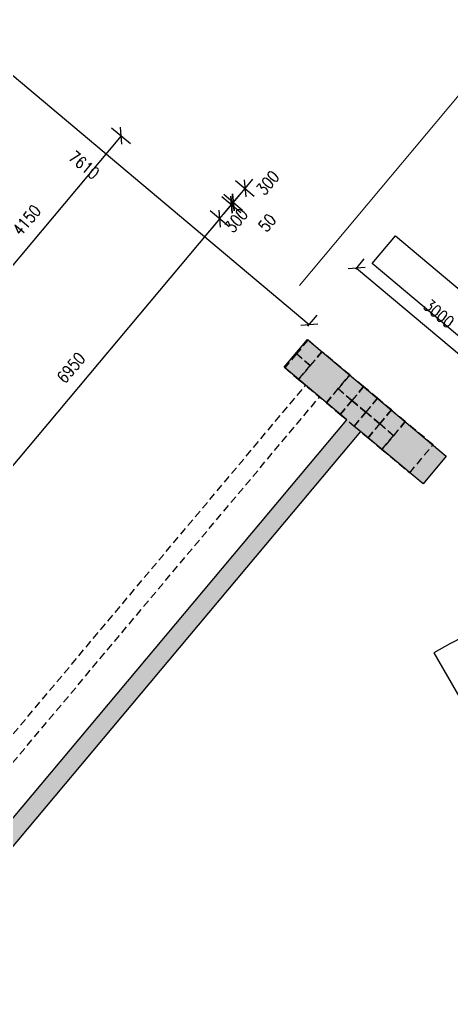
# Model space of a CAD drawing. Header units: millimetres. Extents: x 833220848 to 834439174, y 817676276 to 818025844.
# Drawn here: x 834242736 to 834249887, y 817919072 to 817935253 of the extents above; entities that cross this region are included whole.
import ezdxf

# ---------------------------------------------------------------- set-up
doc = ezdxf.new("R2010")
doc.units = ezdxf.units.MM
doc.header["$LTSCALE"] = 1000
doc.header["$MEASUREMENT"] = 0
doc.linetypes.add('HIDDEN2', pattern=[0.1875, 0.125, -0.0625])
for name, color, linetype in [('3B52X-MAGP-P-L000$0$VPA240_road curb', 1, 'Continuous'), ('3B52X_GBP_amendmentC', 150, 'Continuous'), ('Layer 1', 7, 'Continuous'), ('VPA050_Marks', 1, 'Continuous'), ('VPA064_C231', 231, 'HIDDEN2')]:
    doc.layers.add(name, color=color, linetype=linetype)
doc.layers.add('fill', color=1, linetype='Continuous', plot=False)
doc.layers.add('VPA031_Dimension GF', color=6, linetype='Continuous', lineweight=13)
doc.styles.add('RLP-SIMPLEX', font='SIMPLEX.shx', dxfattribs={"width": 0.8})
doc.dimstyles.new('VP-SIMPLEX_D200', dxfattribs={"dimscale": 200, "dimtxt": 1, "dimasz": 1, "dimexe": 1, "dimexo": 1, "dimgap": 1, "dimtad": 1, "dimdec": 1, "dimdsep": 46, "dimtxsty": 'RLP-SIMPLEX', "dimblk": 'OBLIQUE', "dimcen": 1, "dimclrd": 1, "dimclre": 1, "dimclrt": 256, "dimadec": 1, "dimazin": 2, "dimtfac": 1, "dimtdec": 1, "dimtix": 1, "dimtmove": 2, "dimatfit": 1, "dimfxl": 0, "dimtolj": 1, "dimtzin": 0, "dimarcsym": 0})

# ---------------------------------------------------------------- blocks, each defined once
blk = doc.blocks.new('_Oblique')
at = {"color": 0, "linetype": 'ByBlock', "lineweight": -2}
blk.add_line((-0.5, -0.5), (0.5, 0.5), dxfattribs=at)
blk = doc.blocks.new('*D79')
at = {"layer": 'VPA031_Dimension GF', "color": 1, "lineweight": -2}
for p, q in [((834241682, 817935073), (834241832, 817935253)), ((834241704, 817935099), (834247533, 817930208)), ((834247511, 817930181), (834247662, 817930361))]:
    blk.add_line(p, q, dxfattribs=at)
at = {"layer": 'VPA031_Dimension GF', "color": 1, "lineweight": -2, "xscale": 200, "yscale": 200, "zscale": 200}
for p, rotation in [((834241704, 817935099), 139.9999996055722), ((834247533, 817930208), 319.9999996055722)]:
    blk.add_blockref('_Oblique', p, dxfattribs=dict(at, rotation=rotation))
at = {"layer": 'VPA031_Dimension GF', "color": 6, "insert": (834243804, 817932846), "char_height": 200, "attachment_point": 5, "rotation": 320, "style": 'RLP-SIMPLEX'}
blk.add_mtext('\\A1;7610', dxfattribs=at)
blk = doc.blocks.new('*D87')
at = {"layer": 'VPA031_Dimension GF', "color": 1, "lineweight": -2}
for p, q in [((834245892, 817932093), (834246204, 817931831)), ((834246051, 817931960), (834241584, 817926636)), ((834241425, 817926769), (834241737, 817926507))]:
    blk.add_line(p, q, dxfattribs=at)
at = {"layer": 'VPA031_Dimension GF', "color": 1, "lineweight": -2, "xscale": 200, "yscale": 200, "zscale": 200}
for p, rotation in [((834246051, 817931960), 49.9999994114941), ((834241584, 817926636), 229.9999994114941)]:
    blk.add_blockref('_Oblique', p, dxfattribs=dict(at, rotation=rotation))
at = {"layer": 'VPA031_Dimension GF', "color": 6, "insert": (834243588, 817929491), "char_height": 200, "attachment_point": 5, "rotation": 50, "style": 'RLP-SIMPLEX'}
blk.add_mtext('\\A1;6950', dxfattribs=at)
blk = doc.blocks.new('*D168')
at = {"layer": 'VPA031_Dimension GF', "color": 1, "lineweight": -2}
for p, q in [((834246051, 817931960), (834246244, 817932190)), ((834246085, 817932323), (834246397, 817932061)), ((834246244, 817932190), (834246373, 817932343)), ((834245892, 817932093), (834246204, 817931831)), ((834246051, 817931960), (834245923, 817931807))]:
    blk.add_line(p, q, dxfattribs=at)
at = {"layer": 'VPA031_Dimension GF', "color": 1, "lineweight": -2, "xscale": 200, "yscale": 200, "zscale": 200}
for p, rotation in [((834246244, 817932190), 230.0000024862047), ((834246051, 817931960), 50.00000248620474)]:
    blk.add_blockref('_Oblique', p, dxfattribs=dict(at, rotation=rotation))
at = {"layer": 'VPA031_Dimension GF', "color": 6, "insert": (834246323, 817931928), "char_height": 200, "attachment_point": 5, "rotation": 50, "style": 'RLP-SIMPLEX'}
blk.add_mtext('\\A1;300', dxfattribs=at)
blk = doc.blocks.new('*D169')
at = {"layer": 'VPA031_Dimension GF', "color": 1, "lineweight": -2}
for p, q in [((834246310, 817932591), (834246622, 817932329)), ((834246469, 817932458), (834246597, 817932611)), ((834246117, 817932361), (834246429, 817932099)), ((834246276, 817932228), (834246469, 817932458)), ((834246276, 817932228), (834246148, 817932075))]:
    blk.add_line(p, q, dxfattribs=at)
at = {"layer": 'VPA031_Dimension GF', "color": 1, "lineweight": -2, "xscale": 200, "yscale": 200, "zscale": 200}
for p, rotation in [((834246469, 817932458), 230.0000024862047), ((834246276, 817932228), 50.00000248620474)]:
    blk.add_blockref('_Oblique', p, dxfattribs=dict(at, rotation=rotation))
at = {"layer": 'VPA031_Dimension GF', "color": 6, "insert": (834246845, 817932550), "char_height": 200, "attachment_point": 5, "rotation": 50, "style": 'RLP-SIMPLEX'}
blk.add_mtext('\\A1;300', dxfattribs=at)
blk = doc.blocks.new('*D244')
at = {"layer": 'VPA031_Dimension GF', "color": 1, "lineweight": -2}
for p, q in [((834248301, 817931123), (834248444, 817931293)), ((834248315, 817931140), (834250656, 817929175)), ((834250642, 817929158), (834250785, 817929328))]:
    blk.add_line(p, q, dxfattribs=at)
at = {"layer": 'VPA031_Dimension GF', "color": 1, "lineweight": -2, "xscale": 200, "yscale": 200, "zscale": 200}
for p, rotation in [((834248315, 817931140), 140.0000010615932), ((834250656, 817929175), 320.0000010615932)]:
    blk.add_blockref('_Oblique', p, dxfattribs=dict(at, rotation=rotation))
at = {"layer": 'VPA031_Dimension GF', "color": 6, "insert": (834249679, 817930387), "char_height": 200, "attachment_point": 5, "rotation": 320, "style": 'RLP-SIMPLEX'}
blk.add_mtext('\\A1;3000', dxfattribs=at)
blk = doc.blocks.new('*D250')
at = {"layer": 'VPA031_Dimension GF', "color": 1, "lineweight": -2}
for p, q in [((834244418, 817933330), (834241751, 817930151)), ((834244260, 817933463), (834244572, 817933201)), ((834241592, 817930284), (834241904, 817930022))]:
    blk.add_line(p, q, dxfattribs=at)
at = {"layer": 'VPA031_Dimension GF', "color": 1, "lineweight": -2, "xscale": 200, "yscale": 200, "zscale": 200}
for p, rotation in [((834244418, 817933330), 50.00000320464198), ((834241751, 817930151), 230.000003204642)]:
    blk.add_blockref('_Oblique', p, dxfattribs=dict(at, rotation=rotation))
at = {"layer": 'VPA031_Dimension GF', "color": 6, "insert": (834242855, 817931933), "char_height": 200, "attachment_point": 5, "rotation": 50, "style": 'RLP-SIMPLEX'}
blk.add_mtext('\\A1;4150', dxfattribs=at)
blk = doc.blocks.new('*D253')
at = {"layer": 'VPA031_Dimension GF', "color": 1, "lineweight": -2}
for p, q in [((834246117, 817932361), (834246429, 817932099)), ((834246276, 817932228), (834246405, 817932381)), ((834246085, 817932323), (834246397, 817932061)), ((834246244, 817932190), (834246115, 817932037)), ((834246244, 817932190), (834246276, 817932228))]:
    blk.add_line(p, q, dxfattribs=at)
at = {"layer": 'VPA031_Dimension GF', "color": 1, "lineweight": -2, "xscale": 200, "yscale": 200, "zscale": 200}
for p, rotation in [((834246276, 817932228), 230.0000148489801), ((834246244, 817932190), 50.00001484898003)]:
    blk.add_blockref('_Oblique', p, dxfattribs=dict(at, rotation=rotation))
at = {"layer": 'VPA031_Dimension GF', "color": 6, "insert": (834246836, 817931889), "char_height": 200, "attachment_point": 5, "rotation": 50, "style": 'RLP-SIMPLEX'}
blk.add_mtext('\\A1;50', dxfattribs=at)
blk = doc.blocks.new('Tactile Amendment B')
at = {"layer": '3B52X-MAGP-P-L000$0$VPA240_road curb', "color": 150, "linetype": 'HIDDEN2'}
for p, q in [((124882, 15487), (125341, 15101)), ((124689, 15257), (125148, 14871))]:
    blk.add_line(p, q, dxfattribs=at)
for points in [[(137741, 25895), (137970, 25702), (138163, 25932), (137933, 26125), (137741, 25895)], [(137548, 25665), (137777, 25473), (137970, 25702), (137741, 25895), (137548, 25665)], [(138163, 25932), (137777, 25473), (138237, 25087), (138623, 25547)], [(138430, 25317), (138660, 25124), (138853, 25354), (138623, 25547), (138430, 25317)], [(138237, 25087), (138467, 24894), (138660, 25124), (138430, 25317), (138237, 25087)], [(138660, 25124), (138890, 24931), (139082, 25161), (138853, 25354), (138660, 25124)], [(138467, 24894), (138697, 24701), (138890, 24931), (138660, 25124), (138467, 24894)], [(138890, 24931), (139119, 24738), (139312, 24968), (139082, 25161), (138890, 24931)], [(138697, 24701), (138927, 24508), (139119, 24738), (138890, 24931), (138697, 24701)], [(139119, 24738), (139349, 24545), (139542, 24775), (139312, 24968), (139119, 24738)], [(139542, 24775), (139156, 24316), (139616, 23930), (140002, 24390)], [(138927, 24508), (139156, 24316), (139349, 24545), (139119, 24738), (138927, 24508)], [(126890, 16946), (126504, 16487), (126964, 16101), (127349, 16561)], [(125447, 15227), (125061, 14767), (125521, 14381), (125906, 14841)], [(129081, 15108), (128695, 14648), (129155, 14263), (129540, 14722)]]:
    blk.add_lwpolyline(points, close=True, dxfattribs=at)
for points in [[(129195, 15012), (137892, 25376)], [(129425, 14819), (138122, 25183)], [(125562, 15130), (126619, 16390)], [(125791, 14937), (126849, 16198)]]:
    blk.add_lwpolyline(points, dxfattribs=at)

msp = doc.modelspace()

# ---------------------------------------------------------------- hatches: boundary and pattern name
at = {"layer": 'VPA064_C231', "ltscale": 500}
h = msp.add_hatch(color=256, dxfattribs=at)
h.dxf.hatch_style = 1
h.paths.add_polyline_path([(834247503.45, 817929958.01), (834247117.78, 817929498.39), (834249415.91, 817927570.02), (834249801.58, 817928029.65)])
h = msp.add_hatch(color=256, dxfattribs=at)
h.dxf.hatch_style = 1
h.paths.add_polyline_path([(834239684.83, 817918073.21), (834248381.75, 817928437.79), (834248151.94, 817928630.62), (834239455.02, 817918266.04)])

# ---------------------------------------------------------------- linework, layer by layer
at = {"layer": 'fill', "ltscale": 500}
msp.add_lwpolyline([(834251992.36, 817922018.66, -0.17632698), (834253001.88, 817924792.29), (834253466.52, 817925346.03), (834252487.09, 817926167.86, 0.03148607), (834249596.95, 817924774.72), (834251346.47, 817921746.46), (834251992.36, 817921746.46), (834251992.36, 817922018.66)], format="xyb", dxfattribs=at)
at = {"layer": 'Layer 1', "ltscale": 500}
msp.add_lwpolyline([(834239023.46, 817918432.36), (834239243.7, 817918247.55), (834239340.11, 817918362.46), (834239455.02, 817918266.04), (834248151.94, 817928630.62), (834247117.78, 817929498.39), (834247503.45, 817929958.01), (834249801.58, 817928029.65), (834249415.91, 817927570.02), (834248381.75, 817928437.79), (834239684.83, 817918073.21), (834239799.74, 817917976.79), (834239414.07, 817917517.16), (834238954.44, 817917902.83), (834239050.86, 817918017.74), (834238830.62, 817918202.54), (834239023.46, 817918432.36)], dxfattribs=at)
at = {"layer": 'VPA031_Dimension GF'}
msp.add_lwpolyline([(834247368.62, 817930854.39), (834250411.01, 817934480.16)], dxfattribs=at)
at = {"layer": 'VPA050_Marks', "ltscale": 500}
msp.add_lwpolyline([(834248573.63, 817931213.94), (834248959.31, 817931673.57), (834251027.63, 817929938.04), (834250641.96, 817929478.42), (834248573.64, 817931213.94)], close=True, dxfattribs=at)

# ---------------------------------------------------------------- block references
at = {"layer": '3B52X_GBP_amendmentC', "color": 150, "linetype": 'HIDDEN2'}
msp.add_blockref('Tactile Amendment B', (834109579.69, 817903824.86), dxfattribs=at)

# ---------------------------------------------------------------- dimensions: what is measured, and where the dimension line sits
at = {"layer": 'VPA031_Dimension GF'}
for base, p1, p2, angle, picture, middle in [((834247533.47, 817930207.69), (834241553.15, 817934919.69), (834247382.75, 817930028.07), 320, '*D79', (834243804.26, 817932845.83)), ((834246468.94, 817932457.83), (834245964.2, 817932489.74), (834246157.03, 817932719.55), 50.000002, '*D169', (834246845.26, 817932549.96)), ((834246243.97, 817932189.73), (834245739.23, 817932221.63), (834245932.07, 817932451.44), 50.000002, '*D168', (834246323.02, 817931927.58)), ((834246276.1, 817932228.02), (834245932.08, 817932451.46), (834245964.2, 817932489.74), 50.000015, '*D253', (834246835.87, 817931888.89))]:
    dim = msp.add_linear_dim(base=base, p1=p1, p2=p2, angle=angle, dimstyle='VP-SIMPLEX_D200', override={"dimclrt": 6}, dxfattribs=at)
    dim.commit()
    dim.dimension.update_dxf_attribs({"geometry": picture, "text_midpoint": middle, "dimtype": 161})
for p1, p2, picture, middle in [((834244106.53, 817933591.64), (834241438.96, 817930412.56), '*D250', (834242854.83, 817931933.22)), ((834245739.22, 817932221.62), (834241271.84, 817926897.6), '*D87', (834243587.62, 817929490.73))]:
    dim = msp.add_aligned_dim(p1=p1, p2=p2, distance=407.16, dimstyle='VP-SIMPLEX_D200', override={"dimclrt": 6}, dxfattribs=at)
    dim.commit()
    dim.dimension.update_dxf_attribs({"geometry": picture, "text_midpoint": middle})
dim = msp.add_aligned_dim(p1=(834248172.68, 817930969.48), p2=(834250513.74, 817929005.09), distance=222.02, text='3000', dimstyle='VP-SIMPLEX_D200', override={"dimrnd": 5, "dimclrt": 6}, dxfattribs=at)
dim.commit()
dim.dimension.update_dxf_attribs({"geometry": '*D244', "text_midpoint": (834249678.76, 817930387.18)})

doc.saveas('drawing.dxf')
